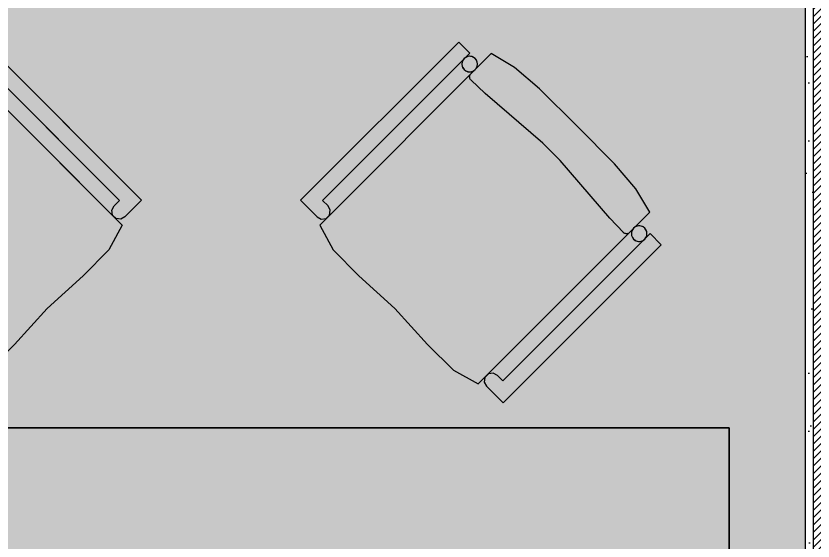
# Model space of a CAD drawing. Header units: millimetres. Extents: x 141848 to 1648660, y -821378 to -151356.
# Drawn here: x 235231 to 236761, y -259545 to -258537 of the extents above; entities that cross this region are included whole.
import ezdxf

# ---------------------------------------------------------------- set-up
doc = ezdxf.new("R2010")
doc.units = ezdxf.units.MM
doc.header["$MEASUREMENT"] = 0
doc.linetypes.add('Tirets', pattern=[229.305464, 141.111124, -88.19434])
doc.linetypes.add('Wipeout_Contour', pattern=[1000, 0, -1000])
for name, color, linetype in [('Cotations - 1_100', 7, 'Continuous'), ('Intérieur - Mobilier', 7, 'Continuous'), ('Sols_ Dalles', 7, 'Continuous'), ('Structure - Murs extérieurs', 7, 'Continuous')]:
    doc.layers.add(name, color=color, linetype=linetype)
doc.styles.add('STYLE_GENERE_2', font='')
doc.styles.get('STYLE_GENERE_2').set_extended_font_data('Arial')
doc.dimstyles.new('STYLE_GENERE__1', dxfattribs={"dimtxt": 250, "dimasz": 190, "dimexe": 0.18, "dimexo": 0.0625, "dimgap": 0, "dimtad": 1, "dimtih": 1, "dimtoh": 1, "dimlfac": 0.001, "dimzin": 0, "dimdsep": 46, "dimtxsty": 'STYLE_GENERE_2', "dimblk": 'ARROWHEAD_6', "dimblk1": 'ARROWHEAD_6', "dimblk2": 'ARROWHEAD_6', "dimcen": 0.09, "dimse1": 1, "dimse2": 1, "dimclrd": 7, "dimclre": 7, "dimclrt": 7, "dimazin": 0, "dimtfac": 1, "dimtdec": 4, "dimtmove": 0, "dimatfit": 3, "dimfxl": 0, "dimtolj": 1, "dimtzin": 0, "dimarcsym": 0})
doc.dimstyles.new('STYLE_GENERE__2', dxfattribs={"dimtxt": 250, "dimasz": 190, "dimexe": 0.18, "dimexo": 0.0625, "dimgap": 0, "dimtad": 1, "dimlfac": 0.001, "dimzin": 0, "dimdsep": 46, "dimtxsty": 'STYLE_GENERE_2', "dimblk": 'ARROWHEAD_6', "dimblk1": 'ARROWHEAD_6', "dimblk2": 'ARROWHEAD_6', "dimcen": 0.09, "dimse1": 1, "dimse2": 1, "dimclrd": 7, "dimclre": 7, "dimclrt": 7, "dimazin": 0, "dimtfac": 1, "dimtdec": 4, "dimtmove": 0, "dimatfit": 3, "dimfxl": 0, "dimtolj": 1, "dimtzin": 0, "dimarcsym": 0})

# ---------------------------------------------------------------- blocks, each defined once
blk = doc.blocks.new('Dalle_17_1', base_point=(219225.5, -253415.6))
at = {"layer": 'Sols_ Dalles', "linetype": 'Continuous', "lineweight": 0, "true_color": 0x393736}
blk.add_hatch(color=250, dxfattribs=at).paths.add_polyline_path([(219225.5, -253415.6), (219225.5, -256655.6), (221305.5, -256655.6), (221305.5, -257683.7), (219225.5, -257683.7), (219225.5, -261165.6), (230511, -261165.6), (230511, -259085.6), (232166, -259085.6), (232166, -261165.6), (244226, -261165.6), (244226, -253415.6)])
blk = doc.blocks.new('Mur_35_1', base_point=(236761, -261165.6))
at = {"color": 254, "linetype": 'Wipeout_Contour', "lineweight": 0, "ltscale": 1404894.980476079}
blk.add_wipeout([(236746, -257978.3), (236746, -260885.6), (236761, -260885.6), (236761, -257978.3)], dxfattribs=at).dxf.layer = 'Structure - Murs extérieurs'
at = {"layer": 'Structure - Murs extérieurs', "linetype": 'Continuous', "lineweight": 5, "true_color": 0x5f5f5f}
h = blk.add_hatch(dxfattribs=at)
h.set_pattern_fill('Enduit_0001', color=251, style=0, pattern_type=2)
h.set_pattern_definition([(45, (0, 175), (-55.684659, 55.684659), [0, -52.5, 0, -78.75]), (110, (175, 175), (74.000794, 26.934086), [0, -38.5, 0, -66.5])])
h.paths.add_polyline_path([(236746, -257978.3), (236746, -260885.6), (236761, -260885.6), (236761, -257978.3)])
at = {"layer": 'Structure - Murs extérieurs', "color": 7, "linetype": 'Continuous', "lineweight": 5, "flags": 128}
blk.add_lwpolyline([(236746, -257978.3), (236746, -260885.6)], dxfattribs=at)
at = {"color": 254, "linetype": 'Wipeout_Contour', "lineweight": 0, "ltscale": 1405009.584772235}
blk.add_wipeout([(236761, -257978.3), (236761, -260885.6), (236831, -260885.6), (236831, -257978.3)], dxfattribs=at).dxf.layer = 'Structure - Murs extérieurs'
at = {"layer": 'Structure - Murs extérieurs', "linetype": 'Continuous', "lineweight": 5, "true_color": 0x5f5f5f}
h = blk.add_hatch(dxfattribs=at)
h.set_pattern_fill('Briques_terre_cuite__int_97', color=251, style=0, pattern_type=2)
h.set_pattern_definition([(45, (0, 0), (-7.0710678, 7.0710678), [])])
h.paths.add_polyline_path([(236761, -257978.3), (236761, -260885.6), (236831, -260885.6), (236831, -257978.3)])
at = {"layer": 'Structure - Murs extérieurs', "color": 7, "linetype": 'Continuous', "lineweight": 5}
blk.add_line((236761, -257978.3), (236761, -260885.6), dxfattribs=at)
blk = doc.blocks.new('Chaise 4 25')
at = {"linetype": 'Continuous', "lineweight": 0, "true_color": 0xffffff}
for points in [[(60, 16.5), (111.9, 1.2), (182, 0.9), (275, 5.1), (368, 0.9), (438.1, 1.2), (490, 16.5), (490, 482.3), (439.7, 494.9), (377, 500), (275, 500), (173, 500), (110.3, 494.9), (60, 482.3)], [(0, 24.4), (45, 24.4), (53.8, 26.8), (59.3, 34.3), (59.3, 43.5), (53.8, 51), (45, 53.9), (30, 53.9), (30, 453.7), (0, 453.7)], [(45, 453.7), (42.4, 453.5), (39.9, 452.8), (37.5, 451.7), (35.4, 450.2), (33.5, 448.4), (32, 446.2), (30.9, 443.9), (30.2, 441.3), (30, 438.7), (30.2, 436.1), (30.9, 433.6), (32, 431.2), (33.5, 429.1), (35.4, 427.2), (37.5, 425.7), (39.9, 424.6), (42.4, 424), (45, 423.7), (47.6, 424), (50.1, 424.6), (52.5, 425.7), (54.6, 427.2), (56.5, 429.1), (58, 431.2), (59.1, 433.6), (59.8, 436.1), (60, 438.7), (59.8, 441.3), (59.1, 443.9), (58, 446.2), (56.5, 448.4), (54.6, 450.2), (52.5, 451.7), (50.1, 452.8), (47.6, 453.5)], [(505, 453.7), (502.4, 453.5), (499.9, 452.8), (497.5, 451.7), (495.4, 450.2), (493.5, 448.4), (492, 446.2), (490.9, 443.9), (490.2, 441.3), (490, 438.7), (490.2, 436.1), (490.9, 433.6), (492, 431.2), (493.5, 429.1), (495.4, 427.2), (497.5, 425.7), (499.9, 424.6), (502.4, 424), (505, 423.7), (507.6, 424), (510.1, 424.6), (512.5, 425.7), (514.6, 427.2), (516.5, 429.1), (518, 431.2), (519.1, 433.6), (519.8, 436.1), (520, 438.7), (519.8, 441.3), (519.1, 443.9), (518, 446.2), (516.5, 448.4), (514.6, 450.2), (512.5, 451.7), (510.1, 452.8), (507.6, 453.5)], [(520, 53.9), (505, 53.9), (496.2, 51), (490.7, 43.5), (490.7, 34.3), (496.2, 26.8), (505, 24.4), (550, 24.4), (550, 453.7), (520, 453.7)]]:
    blk.add_hatch(color=7, dxfattribs=at).paths.add_polyline_path(points)
at = {"color": 253, "linetype": 'Continuous', "lineweight": 5, "true_color": 0x9f9f9f}
for p, q in [((110.3, 494.9), (60, 482.3)), ((173, 500), (110.3, 494.9)), ((275, 500), (173, 500)), ((377, 500), (275, 500)), ((439.7, 494.9), (377, 500)), ((490, 482.3), (439.7, 494.9)), ((60, 482.3), (60, 16.5)), ((490, 16.5), (490, 482.3)), ((30, 453.7), (0, 453.7)), ((0, 453.7), (0, 24.4)), ((30, 53.9), (30, 453.7)), ((550, 453.7), (520, 453.7)), ((520, 453.7), (520, 53.9)), ((550, 24.4), (550, 453.7)), ((251.5, 430.7), (106, 419.7)), ((298.5, 430.7), (251.5, 430.7)), ((444, 419.7), (298.5, 430.7)), ((60.2, 424.7), (60, 426)), ((60.7, 423.3), (60.2, 424.7)), ((61.4, 422.1), (60.7, 423.3)), ((62.3, 421.1), (61.4, 422.1)), ((63.4, 420.2), (62.3, 421.1)), ((64.6, 419.5), (63.4, 420.2)), ((65.9, 419), (64.6, 419.5)), ((67.3, 418.7), (65.9, 419)), ((68, 418.7), (67.3, 418.7)), ((106, 419.7), (68, 418.7)), ((482, 418.7), (444, 419.7)), ((482.7, 418.7), (482, 418.7)), ((484.1, 419), (482.7, 418.7)), ((485.4, 419.5), (484.1, 419)), ((486.6, 420.2), (485.4, 419.5)), ((487.7, 421.1), (486.6, 420.2)), ((488.6, 422.1), (487.7, 421.1)), ((489.3, 423.3), (488.6, 422.1)), ((45, 53.9), (30, 53.9)), ((53.8, 51), (45, 53.9)), ((59.3, 43.5), (53.8, 51)), ((496.2, 51), (490.7, 43.5)), ((505, 53.9), (496.2, 51)), ((520, 53.9), (505, 53.9)), ((53.8, 26.8), (59.3, 34.3)), ((59.3, 34.3), (59.3, 43.5)), ((490.7, 43.5), (490.7, 34.3)), ((490.7, 34.3), (496.2, 26.8)), ((0, 24.4), (45, 24.4)), ((45, 24.4), (53.8, 26.8)), ((60, 16.5), (111.9, 1.2)), ((438.1, 1.2), (490, 16.5)), ((496.2, 26.8), (505, 24.4)), ((505, 24.4), (550, 24.4)), ((111.9, 1.2), (182, 0.9)), ((182, 0.9), (275, 5.1)), ((275, 5.1), (368, 0.9)), ((368, 0.9), (438.1, 1.2))]:
    blk.add_line(p, q, dxfattribs=at)
at = {"color": 253, "linetype": 'Continuous', "lineweight": 5, "true_color": 0x9f9f9f, "flags": 128}
for points in [[(60, 16.5), (111.9, 1.2), (182, 0.9), (275, 5.1), (368, 0.9), (438.1, 1.2), (490, 16.5), (490, 482.3), (439.7, 494.9), (377, 500), (275, 500), (173, 500), (110.3, 494.9), (60, 482.3)], [(0, 24.4), (45, 24.4), (53.8, 26.8), (59.3, 34.3), (59.3, 43.5), (53.8, 51), (45, 53.9), (30, 53.9), (30, 453.7), (0, 453.7)], [(45, 453.7), (42.4, 453.5), (39.9, 452.8), (37.5, 451.7), (35.4, 450.2), (33.5, 448.4), (32, 446.2), (30.9, 443.9), (30.2, 441.3), (30, 438.7), (30.2, 436.1), (30.9, 433.6), (32, 431.2), (33.5, 429.1), (35.4, 427.2), (37.5, 425.7), (39.9, 424.6), (42.4, 424), (45, 423.7), (47.6, 424), (50.1, 424.6), (52.5, 425.7), (54.6, 427.2), (56.5, 429.1), (58, 431.2), (59.1, 433.6), (59.8, 436.1), (60, 438.7), (59.8, 441.3), (59.1, 443.9), (58, 446.2), (56.5, 448.4), (54.6, 450.2), (52.5, 451.7), (50.1, 452.8), (47.6, 453.5)], [(505, 453.7), (502.4, 453.5), (499.9, 452.8), (497.5, 451.7), (495.4, 450.2), (493.5, 448.4), (492, 446.2), (490.9, 443.9), (490.2, 441.3), (490, 438.7), (490.2, 436.1), (490.9, 433.6), (492, 431.2), (493.5, 429.1), (495.4, 427.2), (497.5, 425.7), (499.9, 424.6), (502.4, 424), (505, 423.7), (507.6, 424), (510.1, 424.6), (512.5, 425.7), (514.6, 427.2), (516.5, 429.1), (518, 431.2), (519.1, 433.6), (519.8, 436.1), (520, 438.7), (519.8, 441.3), (519.1, 443.9), (518, 446.2), (516.5, 448.4), (514.6, 450.2), (512.5, 451.7), (510.1, 452.8), (507.6, 453.5)], [(520, 53.9), (505, 53.9), (496.2, 51), (490.7, 43.5), (490.7, 34.3), (496.2, 26.8), (505, 24.4), (550, 24.4), (550, 453.7), (520, 453.7)]]:
    blk.add_lwpolyline(points, close=True, dxfattribs=at)
at = {"color": 253, "linetype": 'Continuous', "lineweight": 5, "true_color": 0x9f9f9f}
for centre, start_param, end_param in [((45, 438.7), 4.712389, 7.853982), ((45, 438.7), 1.570796, 4.712389), ((505, 438.7), 4.712389, 7.853982), ((505, 438.7), 1.570796, 4.712389)]:
    blk.add_ellipse(centre, major_axis=(-15, 0), ratio=0.9996, start_param=start_param, end_param=end_param, dxfattribs=at)
blk = doc.blocks.new('*D536')
at = {"layer": 'Cotations - 1_100', "color": 7, "linetype": 'Continuous', "lineweight": 5}
for p, q in [((232446, -260571.5), (232446, -260196.5)), ((236746, -260571.5), (236746, -260196.5)), ((232546, -260284), (232346, -260484)), ((236646, -260484), (236846, -260284)), ((232446, -260384), (236746, -260384))]:
    blk.add_line(p, q, dxfattribs=at)
at = {"layer": 'Cotations - 1_100', "color": 7, "lineweight": 5, "char_height": 250, "attachment_point": 7, "style": 'STYLE_GENERE_2'}
for s, insert in [('\\A1;{\\pql;\\fArial|b0|i0|c0|p38;0,28}', (232546, -260334)), ('\\A1;{\\pql;\\fArial|b0|i0|c0|p38;4,30}', (234263.5, -260334)), ('\\A1;{\\pql;\\fArial|b0|i0|c0|p38;0,10}', (235980.9, -260334))]:
    blk.add_mtext(s, dxfattribs=dict(at, insert=insert))
blk = doc.blocks.new('ARROWHEAD_6')
at = {"color": 0, "linetype": 'Continuous', "lineweight": 0}
for p, q in [((-0.5, -0.5), (0.5, 0.5)), ((0, 0), (-1, 0))]:
    blk.add_line(p, q, dxfattribs=at)
blk = doc.blocks.new('*D537')
at = {"layer": 'Cotations - 1_100', "color": 7, "linetype": 'Continuous', "lineweight": 5}
for p, q in [((236746, -260571.5), (236746, -260196.5)), ((236846, -260571.5), (236846, -260196.5)), ((236646, -260484), (236846, -260284)), ((236946, -260284), (236746, -260484)), ((236746, -260384), (236846, -260384))]:
    blk.add_line(p, q, dxfattribs=at)
blk = doc.blocks.new('*D538')
at = {"layer": 'Cotations - 1_100', "color": 7, "linetype": 'Continuous', "lineweight": 5}
for p, q in [((236846, -260571.5), (236846, -260196.5)), ((239846, -260571.5), (239846, -260196.5)), ((236946, -260284), (236746, -260484)), ((239746, -260484), (239946, -260284)), ((236846, -260384), (239846, -260384))]:
    blk.add_line(p, q, dxfattribs=at)
at = {"layer": 'Cotations - 1_100', "color": 7, "lineweight": 5, "char_height": 250, "attachment_point": 7, "style": 'STYLE_GENERE_2'}
for s, insert in [('\\A1;{\\pql;\\fArial|b0|i0|c0|p38;3,00}', (237680.9, -260334)), ('\\A1;{\\pql;\\fArial|b0|i0|c0|p38;0,10}', (239080.9, -260334))]:
    blk.add_mtext(s, dxfattribs=dict(at, insert=insert))
blk = doc.blocks.new('*D546')
at = {"layer": 'Cotations - 1_100', "color": 7, "linetype": 'Continuous', "lineweight": 5}
for p, q in [((237413.3, -258078.3), (237213.3, -257878.3)), ((237500.8, -257978.3), (237125.8, -257978.3)), ((237313.3, -260885.6), (237313.3, -257978.3)), ((237213.3, -260785.6), (237413.3, -260985.6)), ((237500.8, -260885.6), (237125.8, -260885.6)), ((237313.3, -261035.6), (237313.3, -260885.6))]:
    blk.add_line(p, q, dxfattribs=at)
at = {"layer": 'Cotations - 1_100', "color": 7, "lineweight": 5, "char_height": 250, "attachment_point": 7, "rotation": 90, "style": 'STYLE_GENERE_2'}
for s, insert in [('\\A1;{\\pql;\\fArial|b0|i0|c0|p38;0,10}', (237263.3, -258743.4)), ('\\A1;{\\pql;\\fArial|b0|i0|c0|p38;2,91}', (237263.3, -260097.1))]:
    blk.add_mtext(s, dxfattribs=dict(at, insert=insert))
blk = doc.blocks.new('*D637')
at = {"layer": 'Cotations - 1_100', "color": 7, "linetype": 'Continuous', "lineweight": 5}
for p, q in [((233229.3, -258078.3), (233029.3, -257878.3)), ((233316.8, -257978.3), (232941.8, -257978.3)), ((233129.3, -260885.6), (233129.3, -257978.3)), ((233029.3, -260785.6), (233229.3, -260985.6)), ((233316.8, -260885.6), (232941.8, -260885.6)), ((233129.3, -261035.6), (233129.3, -260885.6))]:
    blk.add_line(p, q, dxfattribs=at)
at = {"layer": 'Cotations - 1_100', "color": 7, "lineweight": 5, "char_height": 250, "attachment_point": 7, "rotation": 90, "style": 'STYLE_GENERE_2'}
for s, insert in [('\\A1;{\\pql;\\fArial|b0|i0|c0|p38;0,10}', (233079.3, -258743.4)), ('\\A1;{\\pql;\\fArial|b0|i0|c0|p38;2,91}', (233079.3, -260097.1))]:
    blk.add_mtext(s, dxfattribs=dict(at, insert=insert))

msp = doc.modelspace()

# ---------------------------------------------------------------- hatches: boundary and pattern name
at = {"linetype": 'Continuous', "lineweight": 0, "true_color": 0xfaf9f8}
msp.add_hatch(color=7, dxfattribs=at).paths.add_polyline_path([(232446.034, -260885.571), (236761.034, -260885.571), (236761.034, -257963.274), (232446.034, -257963.274)])
at = {"linetype": 'Continuous', "lineweight": 5}
msp.add_hatch(color=255, dxfattribs=at).paths.add_polyline_path([(234699.639, -260019.509), (236206.355, -260019.509), (236206.355, -260728.657), (236600.287, -260728.657), (236600.287, -260203.414), (236600.287, -259328.009), (234699.639, -259328.009), (234699.639, -259494.266)])

# ---------------------------------------------------------------- linework, layer by layer
at = {"color": 7, "linetype": 'Tirets', "lineweight": 5, "flags": 128}
msp.add_lwpolyline([(232446.034, -260885.571), (236761.034, -260885.571), (236761.034, -257963.274), (232446.034, -257963.274)], close=True, dxfattribs=at)
at = {"color": 255, "linetype": 'Continuous', "lineweight": 5, "flags": 128}
msp.add_lwpolyline([(234699.639, -260019.509), (236206.355, -260019.509), (236206.355, -260728.657), (236600.287, -260728.657), (236600.287, -260203.414), (236600.287, -259328.009), (234699.639, -259328.009), (234699.639, -259494.266)], close=True, dxfattribs=at)
at = {"layer": 'Intérieur - Mobilier', "color": 253, "linetype": 'Continuous', "lineweight": 5, "true_color": 0x9f9f9f}
for p, q in [((234699.639, -259328.009), (236600.287, -259328.009)), ((236600.287, -259328.009), (236600.287, -260728.657))]:
    msp.add_line(p, q, dxfattribs=at)

# ---------------------------------------------------------------- block references
at = {"color": 253, "linetype": 'Continuous', "lineweight": 5, "true_color": 0x9f9f9f, "xscale": -1, "zscale": 1000, "rotation": 45.0000000000027}
msp.add_blockref('Chaise 4 25', (235489.147, -258908.254), dxfattribs=at)
at = {"color": 253, "linetype": 'Continuous', "lineweight": 5, "true_color": 0x9f9f9f, "zscale": 1000, "rotation": 314.9999999999973}
msp.add_blockref('Chaise 4 25', (235759.959, -258908.254), dxfattribs=at)
at = {"layer": 'Sols_ Dalles', "color": 250, "linetype": 'Continuous', "lineweight": 5, "true_color": 0x1f1f1f}
msp.add_blockref('Dalle_17_1', (219225.542, -253415.571), dxfattribs=at)

# ---------------------------------------------------------------- dimensions: what is measured, and where the dimension line sits
at = {"layer": 'Cotations - 1_100', "color": 7, "linetype": 'Continuous', "lineweight": 5}
dim = msp.add_linear_dim(base=(233129.333, -257978.274), p1=(232446.034, -260885.571), p2=(236146.034, -257978.274), angle=90, dimstyle='STYLE_GENERE__2', dxfattribs=at)
dim.commit()
dim.dimension.update_dxf_attribs({"geometry": '*D637', "text_midpoint": (232954.333, -259772.361), "dimtype": 160, "text_rotation": 90})

# ---------------------------------------------------------------- next in the draw order: block references
at = {"layer": 'Structure - Murs extérieurs', "color": 211, "lineweight": 5, "true_color": 0xfe55ff}
msp.add_blockref('Mur_35_1', (236761.034, -261165.571), dxfattribs=at)

# ---------------------------------------------------------------- next in the draw order: dimensions: what is measured, and where the dimension line sits
at = {"layer": 'Cotations - 1_100', "color": 7, "linetype": 'Continuous', "lineweight": 5}
for base, p1, p2, picture, middle in [((239846.034, -260383.977), (236846.034, -259431.923), (239846.034, -257290.571), '*D538', (238005.595, -260208.977)), ((236746.034, -260383.977), (232446.034, -259985.571), (236746.034, -259431.923), '*D536', (234588.167, -260208.977)), ((236846.034, -260383.977), (236746.034, -259431.923), (236846.034, -259431.923), '*D537', (236305.595, -260208.977))]:
    dim = msp.add_linear_dim(base=base, p1=p1, p2=p2, dimstyle='STYLE_GENERE__1', dxfattribs=at)
    dim.commit()
    dim.dimension.update_dxf_attribs({"geometry": picture, "text_midpoint": middle, "dimtype": 160})
dim = msp.add_linear_dim(base=(237313.345, -257978.274), p1=(239846.034, -260885.571), p2=(236146.034, -257978.274), angle=90, dimstyle='STYLE_GENERE__2', dxfattribs=at)
dim.commit()
dim.dimension.update_dxf_attribs({"geometry": '*D546', "text_midpoint": (237138.345, -259772.361), "dimtype": 160, "text_rotation": 90})

doc.saveas('drawing.dxf')
